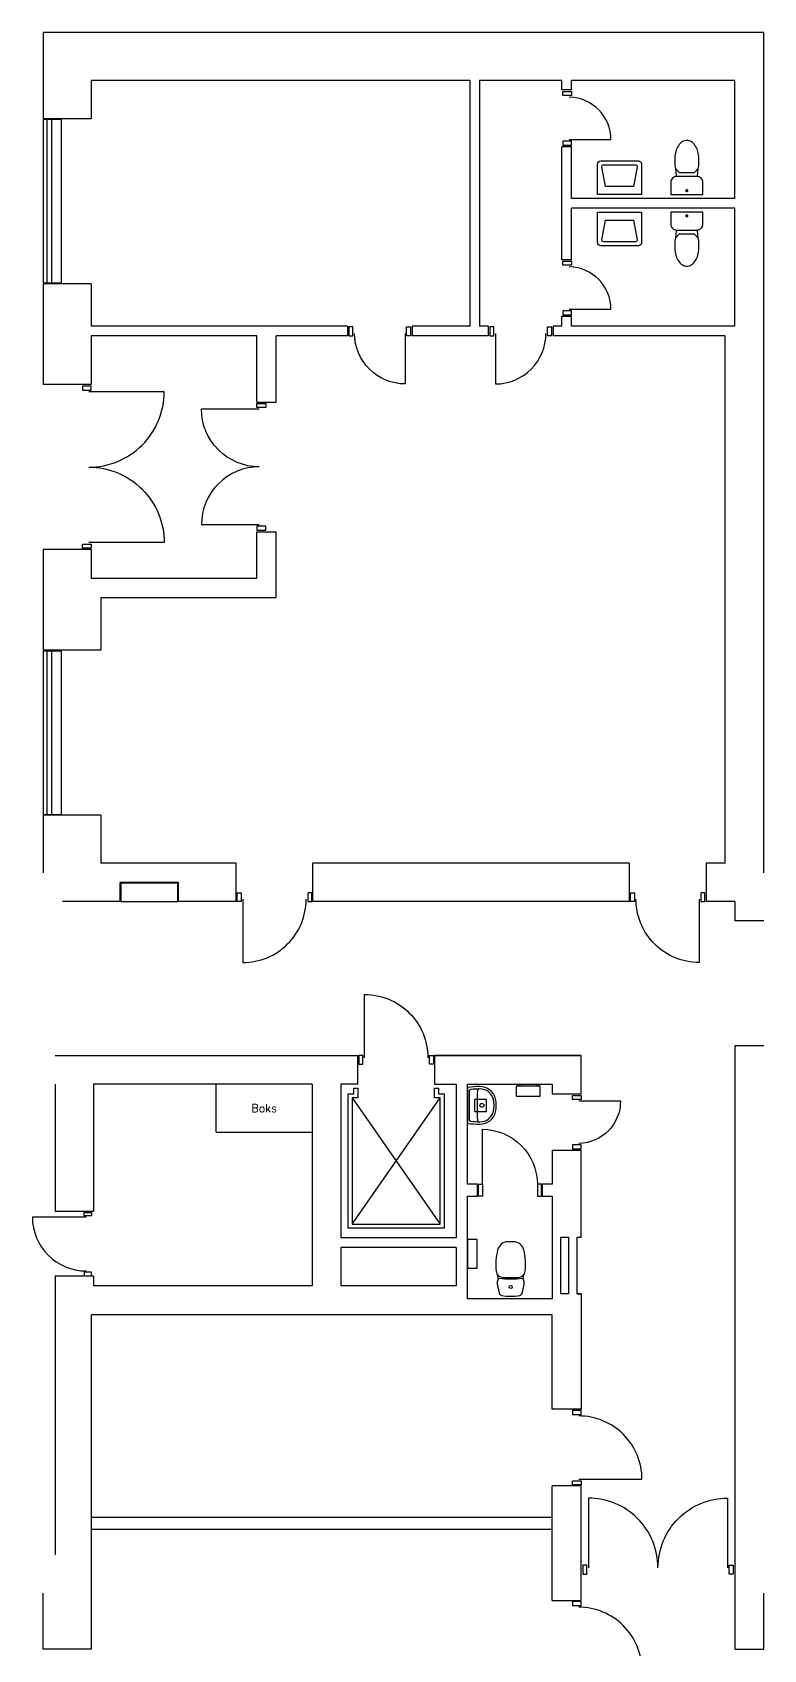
# Model space of a CAD drawing. Header units: millimetres. Extents: x -139122272 to -139113137, y 257862386 to 257906386.
# Drawn here: x -139122272 to -139113137, y 257886181 to 257906386 of the extents above; entities that cross this region are included whole.
import ezdxf

# ---------------------------------------------------------------- set-up
doc = ezdxf.new("R2010")
doc.units = ezdxf.units.MM
doc.header["$LTSCALE"] = 100
for name, color, linetype in [('A21----', 3, 'Continuous'), ('A22--U-', 1, 'Continuous'), ('A22-L--', 1, 'Continuous'), ('A312---', 2, 'Continuous'), ('A314-S-', 8, 'Continuous'), ('A321---', 1, 'Continuous'), ('A525---', 11, 'Continuous'), ('A59----', 2, 'Continuous'), ('A66----', 161, 'Continuous'), ('A89--Y-', 12, 'Continuous')]:
    doc.layers.add(name, color=color, linetype=linetype)
doc.styles.add('ROMANS', font='ROMANS')

# ---------------------------------------------------------------- blocks, each defined once
blk = doc.blocks.new('TOI')
blk.add_lwpolyline([(-200, -200, 0.414214), (-125, -275), (125, -275, 0.414214), (200, -200), (200, -50), (-200, -50)], format="xyb", close=True)
at = {"const_width": 19.8}
blk.add_lwpolyline([(-10, -97, 1), (10, -97, 1)], format="xyb", close=True, dxfattribs=at)
blk.add_lwpolyline([(-132, -275), (-142, -375, 0.055722), (-150, -447), (-150, -500, 0.067326), (-138, -590, 0.079706), (-106, -659, 0.107125), (-54, -710, 0.140126), (0, -725, 0.140126), (54, -710, 0.107125), (106, -659, 0.079706), (138, -590, 0.067326), (150, -500), (150, -447, 0.055722), (142, -375), (132, -275)], format="xyb")
blk.add_lwpolyline([(142, -375), (94, -325), (-94, -325), (-142, -375)])
blk = doc.blocks.new('HV')
for points in [[(-235, -470, -0.414214), (-275, -430), (-275, -50), (275, -50), (275, -430, -0.414214), (235, -470)], [(-201, -420, -0.468921), (-221, -396), (-175, -150), (175, -150), (221, -396, -0.468921), (201, -420)]]:
    blk.add_lwpolyline(points, format="xyb", close=True)
blk = doc.blocks.new('V206')
for p, q in [((2050, 110), (10, 110)), ((2050, 50), (10, 50))]:
    blk.add_line(p, q)
blk.add_lwpolyline([(2050, 0), (2050, 230), (10, 230), (10, 0)], close=True)
blk = doc.blocks.new('DD162')
for points in [[(15, 110), (65, 110), (65, 0), (15, 0)], [(1600, 0), (1600, 110), (1550, 110), (1550, 0)]]:
    blk.add_lwpolyline(points, close=True)
for points in [[(807.5, 30, -0.4142136), (85, -692.5), (85, 30)], [(807.5, 30, 0.4142136), (1530, -692.5), (1530, 30)]]:
    blk.add_lwpolyline(points, format="xyb")
blk = doc.blocks.new('D81H')
for points in [[(-790, 0), (-740, 0), (-740, 110), (-790, 110)], [(-70, 110), (-20, 110), (-20, 0), (-70, 0)]]:
    blk.add_lwpolyline(points, close=True)
blk.add_lwpolyline([(-90, 28), (-90, -602, -0.414214), (-720, 28)], format="xyb")
blk = doc.blocks.new('D81V')
for points in [[(20, 110), (20, 0), (70, 0), (70, 110)], [(790, 0), (740, 0), (740, 110), (790, 110)]]:
    blk.add_lwpolyline(points, close=True)
blk.add_lwpolyline([(90, 28), (90, -602, 0.414214), (720, 28, 0.414214)], format="xyb")
blk = doc.blocks.new('D71V')
for p, q in [((70, 110), (20, 110)), ((20, 110), (20, 0)), ((20, 0), (70, 0)), ((70, 0), (70, 110)), ((90, 28), (90, -492)), ((640, 0), (640, 110)), ((640, 110), (690, 110)), ((690, 0), (640, 0)), ((690, 110), (690, 0))]:
    blk.add_line(p, q)
blk.add_arc((91, 37), 529, 269.8426, 359.0661)
blk = doc.blocks.new('D96V')
for points in [[(15, 110), (65, 110), (65, 0), (15, 0)], [(945, 0), (945, 110), (895, 110), (895, 0)]]:
    blk.add_lwpolyline(points, close=True)
blk.add_lwpolyline([(85, 30), (85, -760, 0.414214), (875, 30)], format="xyb")
blk = doc.blocks.new('D96H')
for points in [[(-945, 110), (-895, 110), (-895, 0), (-945, 0)], [(-15, 0), (-15, 110), (-65, 110), (-65, 0)]]:
    blk.add_lwpolyline(points, close=True)
blk.add_lwpolyline([(-85, 30), (-85, -760, -0.414214), (-875, 30)], format="xyb")
blk = doc.blocks.new('D71H')
for points in [[(-640, 110), (-690, 110), (-690, 0), (-640, 0)], [(-20, 0), (-70, 0), (-70, 110), (-20, 110)]]:
    blk.add_lwpolyline(points, close=True)
blk.add_lwpolyline([(-90, 28), (-90, -492, -0.41025), (-620, 28)], format="xyb")
blk = doc.blocks.new('dis0001t')
for p, q in [((-155, -246), (-164, -298)), ((155, -246), (164, -298))]:
    blk.add_line(p, q)
for points in [[(114, -41, 0.092778), (-114, -41, 0.30167), (-142, -68, 0.034525), (-169, -187, 0.131858), (-168, -212), (-158, -239, 0.382656), (-143, -250, -0.052943), (143, -250, 0.382656), (158, -239), (168, -212, 0.131858), (169, -187, 0.034525), (142, -68, 0.30167)], [(95, -265), (-95, -265, 0.380436), (-182, -342, 0.095668), (-163, -609, 0.32992), (-39, -711, 0.027716), (39, -711, 0.32992), (163, -609, 0.095668), (182, -342, 0.380436)]]:
    blk.add_lwpolyline(points, format="xyb", close=True)
blk.add_circle((0, -145), 20)
blk = doc.blocks.new('Jumbo-T')
at = {"layer": 'A59----'}
blk.add_lwpolyline([(0, -180), (120, -180), (120, 180), (0, 180)], close=True, dxfattribs=at)
blk = doc.blocks.new('DIS0842T')
for points in [[(-225, 0, 0.028894), (-235, -154, 0.353622), (-79, -351, 0.110716), (79, -351, 0.353622), (235, -154, 0.028894), (225, 0)], [(-179, -22, 0.3858), (-198, -41, 0.022165), (-205, -156, 0.353622), (-72, -324, 0.110716), (72, -324, 0.353622), (205, -156, 0.022165), (198, -41, 0.3858), (179, -22)]]:
    blk.add_lwpolyline(points, format="xyb", close=True)
blk.add_lwpolyline([(205, -144, 0.396278), (185, -124, 0.021254), (-185, -124, 0.396278), (-205, -144)], format="xyb")
blk.add_circle((0, -180), 24.4)

msp = doc.modelspace()

# ---------------------------------------------------------------- linework, layer by layer
at = {"layer": 'A21----'}
for p, q in [((-139122137, 257906386), (-139122137, 257905306)), ((-139113137, 257906386), (-139122137, 257906386)), ((-139113137, 257895886), (-139113137, 257906386)), ((-139116807, 257905786), (-139121537, 257905786)), ((-139121537, 257905786), (-139121537, 257905306)), ((-139115657, 257905786), (-139116687, 257905786)), ((-139113497, 257905786), (-139115537, 257905786)), ((-139113497, 257904311), (-139113497, 257905786)), ((-139121537, 257905306), (-139122137, 257905306)), ((-139113497, 257902716), (-139113497, 257904191)), ((-139121537, 257903246), (-139122137, 257903246)), ((-139122137, 257903246), (-139122137, 257901986)), ((-139121537, 257903246), (-139121537, 257902716)), ((-139121537, 257902596), (-139121537, 257901986)), ((-139113617, 257896006), (-139113617, 257902596)), ((-139121537, 257901986), (-139122137, 257901986)), ((-139121537, 257899926), (-139122137, 257899926)), ((-139122137, 257899926), (-139122137, 257898666)), ((-139121537, 257899926), (-139121537, 257899566)), ((-139121417, 257899326), (-139121417, 257898666)), ((-139121417, 257898666), (-139122137, 257898666)), ((-139121417, 257896606), (-139122137, 257896606)), ((-139122137, 257896606), (-139122137, 257895886)), ((-139121417, 257896606), (-139121417, 257896006)), ((-139113857, 257896006), (-139113857, 257895526)), ((-139113617, 257896006), (-139113857, 257896006)), ((-139121177, 257895526), (-139121177, 257895766)), ((-139121177, 257895526), (-139121897, 257895526)), ((-139113497, 257895526), (-139113857, 257895526)), ((-139113497, 257895526), (-139113497, 257895286)), ((-139113137, 257895286), (-139113497, 257895286)), ((-139113497, 257893726), (-139113497, 257886186)), ((-139113137, 257893726), (-139113497, 257893726)), ((-139121987, 257893246), (-139121987, 257891656)), ((-139121507, 257893246), (-139121507, 257891656)), ((-139121507, 257891656), (-139121987, 257891656)), ((-139121507, 257890846), (-139121987, 257890846)), ((-139121987, 257890846), (-139121987, 257887366)), ((-139121507, 257890846), (-139121507, 257890726)), ((-139115467, 257890626), (-139115417, 257890626)), ((-139121537, 257890366), (-139121537, 257886186)), ((-139122137, 257886186), (-139122137, 257886886)), ((-139113137, 257886186), (-139113137, 257886886)), ((-139121537, 257886186), (-139122137, 257886186)), ((-139113497, 257886186), (-139113137, 257886186))]:
    msp.add_line(p, q, dxfattribs=at)
at = {"layer": 'A22--U-'}
for p, q in [((-139116807, 257905786), (-139116807, 257902716)), ((-139116687, 257905786), (-139116687, 257902716)), ((-139115657, 257905666), (-139115657, 257905786)), ((-139115537, 257905666), (-139115537, 257905786)), ((-139115537, 257905666), (-139115657, 257905666)), ((-139115657, 257903546), (-139115657, 257904956)), ((-139115537, 257904956), (-139115657, 257904956)), ((-139115537, 257904311), (-139115537, 257904956)), ((-139113497, 257904311), (-139115537, 257904311)), ((-139115537, 257903546), (-139115537, 257904191)), ((-139113497, 257904191), (-139115537, 257904191)), ((-139115537, 257903546), (-139115657, 257903546)), ((-139118337, 257902716), (-139121537, 257902716)), ((-139118337, 257902716), (-139118337, 257902596)), ((-139117527, 257902716), (-139117527, 257902596)), ((-139116807, 257902716), (-139117527, 257902716)), ((-139116577, 257902716), (-139116687, 257902716)), ((-139116577, 257902716), (-139116577, 257902596)), ((-139115767, 257902716), (-139115767, 257902596)), ((-139115657, 257902716), (-139115767, 257902716)), ((-139115537, 257902836), (-139115657, 257902836)), ((-139115657, 257902716), (-139115657, 257902836)), ((-139115537, 257902716), (-139115537, 257902836)), ((-139113497, 257902716), (-139115537, 257902716)), ((-139119467, 257902596), (-139121537, 257902596)), ((-139119467, 257901766), (-139119467, 257902596)), ((-139118337, 257902596), (-139119227, 257902596)), ((-139119227, 257901766), (-139119227, 257902596)), ((-139116577, 257902596), (-139117527, 257902596)), ((-139113617, 257902596), (-139115767, 257902596)), ((-139119467, 257901766), (-139119227, 257901766)), ((-139119467, 257900146), (-139119227, 257900146)), ((-139119467, 257899566), (-139119467, 257900146)), ((-139119227, 257899326), (-139119227, 257900146)), ((-139121537, 257899566), (-139119467, 257899566)), ((-139121417, 257899326), (-139119227, 257899326)), ((-139119727, 257896006), (-139121417, 257896006)), ((-139119727, 257895526), (-139119727, 257896006)), ((-139118767, 257895526), (-139118767, 257896006)), ((-139114817, 257896006), (-139118767, 257896006)), ((-139114817, 257896006), (-139114817, 257895526)), ((-139120447, 257895766), (-139121177, 257895766)), ((-139120447, 257895526), (-139120447, 257895766)), ((-139119727, 257895526), (-139120447, 257895526)), ((-139114817, 257895526), (-139118767, 257895526)), ((-139121987, 257893606), (-139118207, 257893606)), ((-139118207, 257893246), (-139118207, 257893606)), ((-139117247, 257893606), (-139115417, 257893606)), ((-139118777, 257893246), (-139121507, 257893246)), ((-139118777, 257893246), (-139118777, 257890726)), ((-139118207, 257893246), (-139118417, 257893246)), ((-139118417, 257893246), (-139118417, 257891326)), ((-139116977, 257891326), (-139118417, 257891326)), ((-139118417, 257891206), (-139118417, 257890726)), ((-139116977, 257891206), (-139118417, 257891206)), ((-139116977, 257891206), (-139116977, 257890726)), ((-139118777, 257890726), (-139121507, 257890726)), ((-139116977, 257890726), (-139118417, 257890726)), ((-139115417, 257890626), (-139115417, 257889186)), ((-139115777, 257890366), (-139121537, 257890366)), ((-139115777, 257889186), (-139115777, 257890366)), ((-139115417, 257889186), (-139115777, 257889186)), ((-139115417, 257888226), (-139115777, 257888226)), ((-139115777, 257886796), (-139115777, 257888226)), ((-139115417, 257886796), (-139115417, 257888226)), ((-139115777, 257886796), (-139115417, 257886796))]:
    msp.add_line(p, q, dxfattribs=at)
msp.add_lwpolyline([(-139115417, 257890626), (-139115467, 257890626), (-139115467, 257891336), (-139115417, 257891336), (-139115417, 257892416), (-139115777, 257892416), (-139115777, 257891996), (-139115902, 257891996), (-139115902, 257891846), (-139115777, 257891846), (-139115777, 257891376), (-139115777, 257890666), (-139115777, 257890566), (-139116837, 257890566), (-139116837, 257891846), (-139116712, 257891846), (-139116712, 257891996), (-139116837, 257891996), (-139116837, 257893246), (-139115777, 257893246), (-139115777, 257893126), (-139115417, 257893126), (-139115417, 257893606), (-139117247, 257893606), (-139117247, 257893246), (-139116977, 257893246), (-139116977, 257891326)], dxfattribs=at)
msp.add_lwpolyline([(-139115669, 257890626), (-139115669, 257891336), (-139115575, 257891336), (-139115575, 257890626)], close=True, dxfattribs=at)
at = {"layer": 'A22-L--'}
msp.add_lwpolyline([(-139121537, 257887831), (-139121537, 257887686), (-139115777, 257887686), (-139115777, 257887831)], close=True, dxfattribs=at)
at = {"layer": 'A312---'}
msp.add_lwpolyline([(-139116650, 257891996), (-139116650, 257892682, -0.414214), (-139115964, 257891996)], format="xyb", dxfattribs=at)
for points in [[(-139116650, 257891846), (-139116700, 257891846), (-139116700, 257891996), (-139116650, 257891996)], [(-139115964, 257891846), (-139115914, 257891846), (-139115914, 257891996), (-139115964, 257891996)]]:
    msp.add_lwpolyline(points, close=True, dxfattribs=at)
at = {"layer": 'A321---'}
for points in [[(-139121537, 257901966), (-139121647, 257901966), (-139121647, 257901916), (-139121537, 257901916)], [(-139121647, 257899941), (-139121647, 257899991), (-139121537, 257899991), (-139121537, 257899941)], [(-139115397, 257887125), (-139115347, 257887125), (-139115347, 257887235), (-139115397, 257887235)], [(-139113517, 257887235), (-139113517, 257887125), (-139113567, 257887125), (-139113567, 257887235)]]:
    msp.add_lwpolyline(points, close=True, dxfattribs=at)
for points in [[(-139121567, 257900954, 0.414214), (-139120625, 257901896), (-139121567, 257901896)], [(-139121567, 257900954, -0.414214), (-139120625, 257900011), (-139121567, 257900011)], [(-139114457, 257887205, 0.414214), (-139115327, 257888075), (-139115327, 257887205)], [(-139114457, 257887205, -0.414214), (-139113587, 257888075), (-139113587, 257887205)]]:
    msp.add_lwpolyline(points, format="xyb", dxfattribs=at)
at = {"layer": 'A525---'}
for p, q in [((-139116207, 257893221), (-139116207, 257893246)), ((-139116177, 257893221), (-139116177, 257893246)), ((-139115974, 257893221), (-139115974, 257893246)), ((-139115945, 257893221), (-139115945, 257893246))]:
    msp.add_line(p, q, dxfattribs=at)
msp.add_lwpolyline([(-139115927, 257893096), (-139115927, 257893221), (-139116227, 257893221), (-139116227, 257893096), (-139115927, 257893096)], dxfattribs=at)
at = {"layer": 'A59----'}
msp.add_lwpolyline([(-139116749, 257892906), (-139116599, 257892906), (-139116599, 257893056), (-139116749, 257893056)], close=True, dxfattribs=at)
at = {"layer": 'A66----'}
for p, q in [((-139118277, 257893076), (-139117177, 257891496)), ((-139118277, 257891496), (-139117177, 257893076))]:
    msp.add_line(p, q, dxfattribs=at)
msp.add_lwpolyline([(-139119977, 257892646), (-139119977, 257893246)], dxfattribs=at)
msp.add_lwpolyline([(-139117127, 257893126), (-139117127, 257891446), (-139118327, 257891446), (-139118327, 257893126), (-139118257, 257893126), (-139118257, 257893196), (-139118207, 257893196), (-139118207, 257893076), (-139118277, 257893076), (-139118277, 257891496), (-139117177, 257891496), (-139117177, 257893076), (-139117247, 257893076), (-139117247, 257893196), (-139117197, 257893196), (-139117197, 257893126)], close=True, dxfattribs=at)
at = {"layer": 'A66----', "linetype": 'Continuous'}
msp.add_lwpolyline([(-139119977, 257892646), (-139118777, 257892646), (-139118777, 257892646)], dxfattribs=at)
at = {"layer": 'A89--Y-'}
msp.add_lwpolyline([(-139121167, 257895526), (-139120457, 257895526), (-139120457, 257895756), (-139121167, 257895756)], close=True, dxfattribs=at)

# ---------------------------------------------------------------- block references
at = {"layer": 'A314-S-', "rotation": 270}
for p in [(-139122137, 257905306), (-139122137, 257898666)]:
    msp.add_blockref('V206', p, dxfattribs=at)
at = {"layer": 'A321---'}
for name, p, rotation in [('D71V', (-139115537, 257904956), 90), ('D71V', (-139115537, 257902836), 90), ('DD162', (-139119467, 257901766), 270), ('D96H', (-139118207, 257893606), 180), ('D71H', (-139115417, 257893126), 90), ('D96V', (-139115417, 257888226), 90), ('D96V', (-139115417, 257885836), 90)]:
    msp.add_blockref(name, p, dxfattribs=dict(at, rotation=rotation))
for name, p in [('D81H', (-139117527, 257902596)), ('D81V', (-139116577, 257902596)), ('D96V', (-139119727, 257895526)), ('D96H', (-139113857, 257895526))]:
    msp.add_blockref(name, p, dxfattribs=at)
at = {"layer": 'A321---', "xscale": 0.8500000000058208, "yscale": 0.8500000000058208, "zscale": 0.8500000000058208, "rotation": 270}
msp.add_blockref('D96V', (-139121626, 257891656), dxfattribs=at)
at = {"layer": 'A525---'}
for name, p, rotation in [('TOI', (-139114097, 257904311), 180), ('HV', (-139114937, 257904311), 180), ('DIS0842T', (-139116837, 257892981), 90), ('dis0001t', (-139116297, 257890566), 180)]:
    msp.add_blockref(name, p, dxfattribs=dict(at, rotation=rotation))
for name, p in [('HV', (-139114937, 257904191)), ('TOI', (-139114097, 257904191)), ('Jumbo-T', (-139116837, 257891126))]:
    msp.add_blockref(name, p, dxfattribs=at)

# ---------------------------------------------------------------- texts
at = {"layer": 'A66----', "linetype": 'Continuous', "insert": (-139119377, 257892946), "char_height": 100, "attachment_point": 5, "style": 'ROMANS'}
msp.add_mtext_dynamic_manual_height_columns('Boks', width=1642.97, gutter_width=1000, heights=[1218], dxfattribs=at)

doc.saveas('drawing.dxf')
